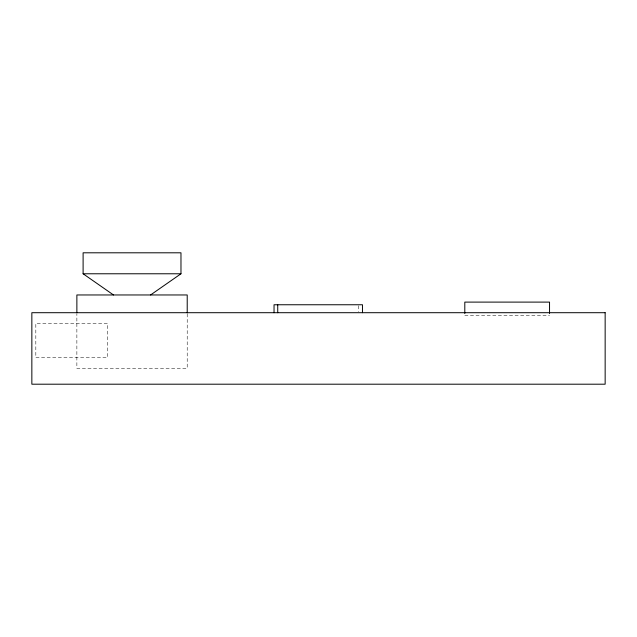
<?xml version="1.0" encoding="UTF-8"?>
<svg xmlns="http://www.w3.org/2000/svg" width="637" height="637" viewBox="0 0 637 637"><rect width="100%" height="100%" fill="white"/><g stroke="black" fill="none" stroke-linecap="round" stroke-linejoin="round"><path stroke-width="0.48" stroke-dasharray="3.19 2.39" d="M464.803 315.347L549.54 315.347M358.416 305.752L358.416 311.708M187.214 313.794L187.214 368.313L76.87 368.313L76.87 313.794M107.319 323.293L35.823 323.293L35.823 357.715L107.319 357.715L107.319 323.293"/><path stroke-width="0.96" d="M150.571 294.963L180.972 273.775L180.972 252.801L83.105 252.801L83.105 273.775L113.505 294.963M83.105 273.775L180.972 273.775M549.54 313.46L549.54 302.105L464.803 302.105L464.803 313.46M362.469 312.703L362.469 304.757L274.037 304.757L274.037 312.703M277.732 304.757L277.732 312.703M187.214 312.799L187.214 294.963L76.87 294.963L76.87 312.799M605.15 312.703L31.85 312.703L31.85 384.199L605.15 384.199L605.15 312.703"/></g></svg>
